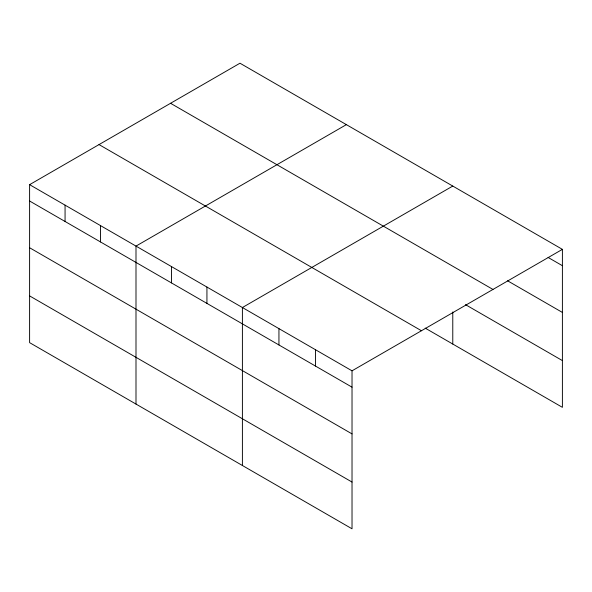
<?xml version="1.0" encoding="UTF-8"?>
<svg xmlns="http://www.w3.org/2000/svg" width="592" height="592" viewBox="0 0 592 592"><rect width="100%" height="100%" fill="white"/><g stroke="black" fill="none" stroke-linecap="round" stroke-linejoin="round"><path stroke-width="0.89" d="M352.025 433.899L352.025 370.821L29.6 184.667L29.6 342.642L352.025 528.789L352.025 433.899L29.6 247.745M425.189 328.116L562.4 407.333L562.4 249.358L239.975 63.211L29.6 184.667M346.372 124.638L135.997 246.094L135.997 404.07M452.776 186.066L242.402 307.529L242.402 465.497M352.025 370.821L562.4 249.358M548.103 257.446L562.4 265.697M507.588 280.793L562.4 312.435M170.548 103.289L492.973 289.444M465.482 304.643L562.4 360.595M99.027 144.589L421.452 330.736M29.6 201.006L352.025 387.161M29.6 295.904L352.025 482.051M452.776 311.969L452.776 344.041M315.484 349.724L315.484 366.063M278.943 328.627L278.943 344.966M206.934 287.053L206.934 303.393M171.465 266.57L171.465 282.909M100.536 225.619L100.536 241.958M65.068 205.143L65.068 221.482"/></g></svg>
